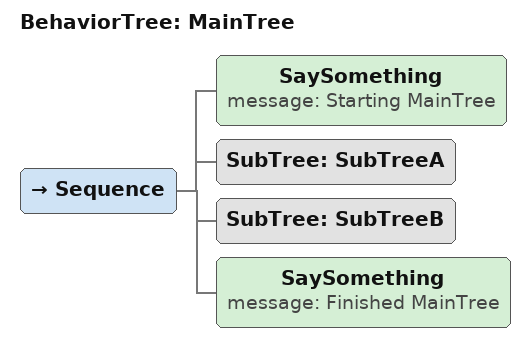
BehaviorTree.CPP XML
<root BTCPP_format="4">
    <BehaviorTree ID="MainTree">
        <Sequence>
            <SaySomething message="Starting MainTree"/>
            <SubTree ID="SubTreeA"/>
            <SubTree ID="SubTreeB"/>
            <SaySomething message="Finished MainTree"/>
        </Sequence>
    </BehaviorTree>
</root>
